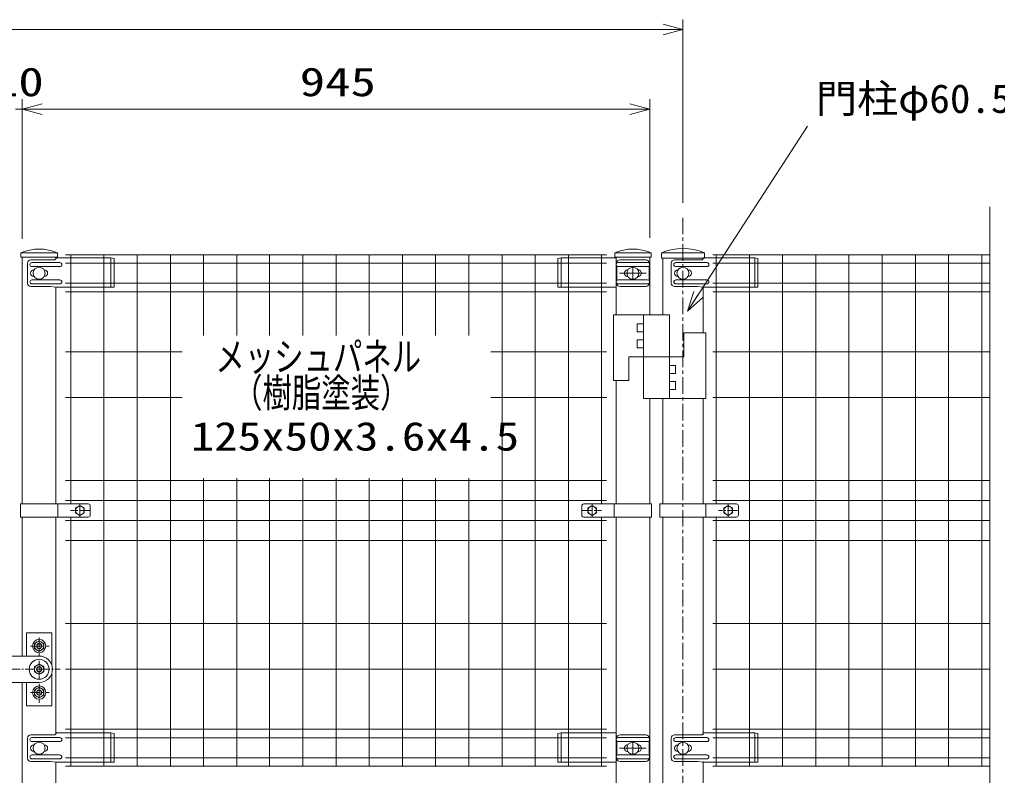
# Model space of a CAD drawing. Units: millimetres at full size; details may follow other scales. Extents: x -4455 to 4455, y -3150 to 3150.
# Drawn here: x 1543 to 3016, y 336 to 1474 of the extents above; entities that cross this region are included whole.
import ezdxf
from ezdxf.enums import TextEntityAlignment as Align

# ---------------------------------------------------------------- set-up
doc = ezdxf.new("R2010")
doc.units = ezdxf.units.MM
doc.header["$LTSCALE"] = 20
for name, pattern in [('USER1', [2, 1.25, -0.25, 0.25, -0.25]), ('USER2', [1.125, 0.75, -0.125, 0.125, -0.125]), ('USER3', [4, 2.5, -0.5, 0.5, -0.5])]:
    doc.linetypes.add(name, pattern=pattern)
for name, color, linetype, lineweight in [('0-0_1', 7, 'Continuous', 18), ('0-2_PANERU', 3, 'Continuous', 18), ('0-3_0', 7, 'Continuous', 18), ('0-4_CENTER', 1, 'USER3', 18), ('0-7_継手', 7, 'Continuous', 18), ('0-8_EXTCNT-L', 4, 'Continuous', 18), ('0-9_LAYER06', 3, 'Continuous', 18)]:
    doc.layers.add(name, color=color, linetype=linetype, lineweight=lineweight)
doc.styles.add('ＭＳ ゴシック', font='')
doc.styles.get('ＭＳ ゴシック').set_extended_font_data('MS Gothic')

# ---------------------------------------------------------------- blocks, each defined once
blk = doc.blocks.new('_Open30')
at = {"layer": '0-3_0', "color": 2}
blk.add_line((0, 0), (-20, 0), dxfattribs=at)
blk.add_lwpolyline([(-20, 5.36), (0, 0), (-20, -5.36)], dxfattribs=at)

msp = doc.modelspace()

# ---------------------------------------------------------------- linework, layer by layer
at = {"layer": '0-0_1'}
for p, q in [((1544.87, 1123), (1599.76, 1123)), ((1544.87, 1123), (1544.87, 1116.19)), ((1599.76, 1123), (1599.76, 1116.19)), ((2439.07, 1123), (2493.96, 1123)), ((2439.07, 1123), (2439.07, 1116.19)), ((2493.96, 1123), (2493.96, 1116.19)), ((2509.67, 1123), (2509.67, 1115)), ((2509.67, 1123), (2574.17, 1123)), ((2574.17, 1123), (2574.17, 1115)), ((1544.87, 1116.19), (1599.76, 1116.19)), ((1546.92, 1116.19), (1546.92, 745.02)), ((1597.72, 1116.19), (1597.72, 1113.95)), ((2439.07, 1116.19), (2493.96, 1116.19)), ((2441.12, 1116.19), (2441.12, 1029.5)), ((2491.92, 1116.19), (2491.92, 1029.5)), ((2509.67, 1115), (2574.17, 1115)), ((2511.67, 1115), (2511.67, 1029.5)), ((2572.17, 1115), (2572.17, 1113.95)), ((1597.72, 1070.99), (1597.72, 745.02)), ((2572.17, 1070.99), (2572.17, 1002.5)), ((2437.41, 1029.5), (2437.41, 930.5)), ((2521.41, 1029.5), (2437.41, 1029.5)), ((2482.41, 1029.5), (2482.41, 903.5)), ((2521.41, 1029.5), (2521.41, 903.5)), ((2472.91, 1016), (2472.91, 1004)), ((2482.41, 1016), (2472.91, 1016)), ((2482.41, 1004), (2472.91, 1004)), ((2543.41, 1002.5), (2543.41, 966.5)), ((2576.41, 1002.5), (2543.41, 1002.5)), ((2576.41, 1002.5), (2576.41, 903.5)), ((2472.91, 992), (2472.91, 980)), ((2482.41, 992), (2472.91, 992)), ((2482.41, 980), (2472.91, 980)), ((2543.41, 966.5), (2460.41, 966.5)), ((2460.41, 966.5), (2460.41, 930.5)), ((2521.41, 953), (2530.91, 953)), ((2530.91, 941), (2530.91, 953)), ((2460.41, 930.5), (2437.41, 930.5)), ((2441.12, 930.5), (2441.12, 745.02)), ((2521.41, 941), (2530.91, 941)), ((2521.41, 929), (2530.91, 929)), ((2530.91, 917), (2530.91, 929)), ((2521.41, 917), (2530.91, 917)), ((2576.41, 903.5), (2482.41, 903.5)), ((2491.92, 903.5), (2491.92, 745.02)), ((2511.67, 903.5), (2511.67, 745.02)), ((2572.17, 903.5), (2572.17, 745.02)), ((1546.92, 725.02), (1546.92, 516)), ((1597.72, 725.02), (1597.72, 398.99)), ((2441.12, 725.02), (2441.12, 319.16)), ((2491.92, 725.02), (2491.92, 311.5)), ((2511.67, 725.02), (2511.67, 311.5)), ((2572.17, 725.02), (2572.17, 397.17)), ((1546.92, 476), (1546.92, 311.5)), ((1597.72, 356.03), (1597.72, 319.16)), ((2572.17, 357.17), (2572.17, 316.6))]:
    msp.add_line(p, q, dxfattribs=at)
for centre, radius in [((1572.32, 1056.57), 71.88), ((2466.52, 1056.57), 71.88), ((2541.92, 1044.94), 84.46)]:
    msp.add_arc(centre, radius, 67.55112, 112.44889, dxfattribs=at)
at = {"layer": '0-2_PANERU', "color": 1}
msp.add_line((1546.92, 1143.71), (1546.92, 1353.92), dxfattribs=at)
at = {"layer": '0-2_PANERU', "color": 2}
for p, q in [((1546.92, 1338.92), (1536.92, 1338.92)), ((1576.92, 1338.92), (1606.92, 1338.92))]:
    msp.add_line(p, q, dxfattribs=at)
at = {"layer": '0-2_PANERU'}
for p, q in [((2426.65, 1120), (1612.18, 1120)), ((1619.99, 1120), (1619.99, 745.02)), ((1669.99, 1120), (1669.99, 350)), ((1719.99, 1120), (1719.99, 350)), ((1769.99, 1120), (1769.99, 350)), ((1819.99, 1120), (1819.99, 998.39)), ((1869.99, 1120), (1869.99, 998.39)), ((1919.41, 1120), (1919.41, 998.39)), ((1969.41, 1120), (1969.41, 998.39)), ((2019.41, 1120), (2019.41, 998.39)), ((2069.41, 1120), (2069.41, 998.39)), ((2119.41, 1120), (2119.41, 998.39)), ((2169.41, 1120), (2169.41, 998.39)), ((2219.41, 1120), (2219.41, 998.39)), ((2269.41, 1120), (2269.42, 350)), ((2319.42, 1120), (2319.42, 350)), ((2369.41, 1120), (2369.41, 350)), ((2419.41, 1120), (2419.41, 745.02)), ((3004.27, 1120), (2586.92, 1120)), ((2591.92, 1120), (2591.92, 745.02)), ((2641.92, 1120), (2641.92, 350)), ((2691.92, 1120), (2691.92, 350)), ((2741.92, 1120), (2741.92, 350)), ((2791.92, 1120), (2791.92, 350)), ((2841.92, 1120), (2841.92, 350)), ((2891.92, 1120), (2891.92, 350)), ((2941.92, 1120), (2941.92, 350)), ((2991.92, 1120), (2991.92, 350)), ((2426.65, 1107.25), (1612.18, 1107.25)), ((3004.27, 1107.25), (2586.92, 1107.25)), ((2426.65, 1077), (1612.18, 1077)), ((3004.27, 1077), (2586.92, 1077)), ((2426.65, 1064), (1612.18, 1064)), ((3004.27, 1064), (2586.92, 1064)), ((1787.74, 974), (1612.18, 974)), ((2426.65, 974), (2252.71, 974)), ((3004.27, 974), (2586.92, 974)), ((1787.74, 905), (1612.18, 905)), ((2426.65, 905), (2252.71, 905)), ((3004.27, 905), (2586.92, 905)), ((1819.99, 783.74), (1819.99, 350)), ((1869.99, 783.74), (1869.99, 350)), ((1919.41, 783.74), (1919.41, 350)), ((1969.41, 783.74), (1969.41, 350)), ((2019.41, 783.74), (2019.41, 350)), ((2069.41, 783.74), (2069.41, 350)), ((2119.41, 783.74), (2119.41, 350)), ((2169.41, 783.74), (2169.42, 350)), ((2219.42, 783.74), (2219.42, 350)), ((2426.65, 780), (1612.18, 780)), ((3004.27, 780), (2586.92, 780)), ((2426.65, 750), (1612.18, 750)), ((3004.27, 750), (2586.92, 750)), ((1619.99, 725.02), (1619.99, 350)), ((2419.41, 725.02), (2419.41, 350)), ((2591.92, 725.02), (2591.92, 350)), ((2426.65, 720), (1612.18, 720)), ((3004.27, 720), (2586.92, 720)), ((2426.65, 690), (1612.18, 690)), ((3004.27, 690), (2586.92, 690)), ((2426.65, 565), (1612.18, 565)), ((3004.27, 565), (2586.92, 565)), ((2426.65, 496), (1612.18, 496)), ((3004.27, 496), (2586.92, 496)), ((2426.65, 406), (1612.18, 406)), ((3004.27, 406), (2586.92, 406)), ((2426.65, 393), (1612.18, 393)), ((3004.27, 393), (2586.92, 393)), ((2426.65, 362.75), (1612.18, 362.75)), ((3004.27, 362.75), (2586.92, 362.75)), ((2426.65, 350), (1612.18, 350)), ((3004.27, 350), (2586.92, 350))]:
    msp.add_line(p, q, dxfattribs=at)
at = {"layer": '0-3_0'}
msp.add_line((2729.47, 1313.72), (2549.63, 1036.58), dxfattribs=at)
at = {"layer": '0-4_CENTER', "color": 2, "linetype": 'USER1'}
msp.add_line((2541.92, 1175.7), (2541.92, -1053.99), dxfattribs=at)
at = {"layer": '0-4_CENTER'}
for p, q in [((2446.52, 1092.13), (2486.52, 1092.13)), ((2466.52, 1082.2), (2466.52, 1102.05)), ((2466.52, 367.24), (2466.52, 387.09)), ((2446.52, 377.17), (2486.52, 377.17))]:
    msp.add_line(p, q, dxfattribs=at)
at = {"layer": '0-7_継手'}
for p, q in [((1554.8, 1107.13), (1554.8, 1077.13)), ((1559.8, 1112.13), (1594.89, 1112.13)), ((1561.54, 1108.13), (1603.54, 1108.13)), ((1598.08, 1115.47), (1680.31, 1115.47)), ((1680.31, 1115.47), (1685.31, 1114.35)), ((1680.31, 1115.47), (1680.31, 1070.94)), ((1685.31, 1114.35), (1685.31, 1070.94)), ((2358.52, 1115.47), (2353.52, 1114.35)), ((2353.52, 1114.35), (2353.52, 1070.94)), ((2440.75, 1115.47), (2358.52, 1115.47)), ((2358.52, 1115.47), (2358.52, 1070.94)), ((2524.4, 1107.13), (2524.4, 1077.13)), ((2529.4, 1112.13), (2569.34, 1112.13)), ((2531.14, 1108.13), (2577.99, 1108.13)), ((2572.53, 1115.47), (2649.92, 1115.47)), ((2649.92, 1115.47), (2654.92, 1114.35)), ((2649.92, 1115.47), (2649.92, 1070.94)), ((2654.92, 1114.35), (2654.92, 1070.94)), ((1561.54, 1102.13), (1603.54, 1102.13)), ((2531.14, 1102.13), (2577.99, 1102.13)), ((1561.54, 1082.13), (1603.54, 1082.13)), ((1561.54, 1076.13), (1603.54, 1076.13)), ((1564.51, 1087.1), (1564.8, 1087.1)), ((2531.14, 1082.13), (2577.99, 1082.13)), ((2531.14, 1076.13), (2577.99, 1076.13)), ((2534.11, 1087.1), (2534.4, 1087.1)), ((1559.8, 1072.13), (1589.22, 1072.13)), ((1589.22, 1072.13), (1598.08, 1070.94)), ((1685.31, 1070.94), (1598.08, 1070.94)), ((2353.52, 1070.94), (2441.12, 1070.94)), ((2529.4, 1072.13), (2563.67, 1072.13)), ((2563.67, 1072.13), (2572.53, 1070.94)), ((2654.92, 1070.94), (2572.53, 1070.94)), ((1544.17, 745.02), (1544.17, 725.02)), ((1646.32, 745.02), (1544.17, 745.02)), ((1600.46, 745.02), (1600.46, 725.02)), ((1627.32, 738.77), (1633.82, 742.52)), ((1627.32, 731.26), (1627.32, 738.77)), ((1633.82, 742.52), (1640.32, 738.77)), ((1640.32, 738.77), (1640.32, 731.26)), ((1649.32, 742.02), (1649.32, 728.02)), ((2389.52, 742.02), (2389.52, 728.02)), ((2392.52, 745.02), (2494.66, 745.02)), ((2405.02, 742.52), (2398.52, 738.77)), ((2398.52, 738.77), (2398.52, 731.26)), ((2411.52, 738.77), (2405.02, 742.52)), ((2411.52, 731.26), (2411.52, 738.77)), ((2438.37, 745.02), (2438.37, 725.02)), ((2494.66, 745.02), (2494.66, 725.02)), ((2507.27, 745.02), (2507.27, 725.02)), ((2622.42, 745.02), (2507.27, 745.02)), ((2576.56, 745.02), (2576.56, 725.02)), ((2603.42, 738.77), (2609.92, 742.52)), ((2603.42, 731.26), (2603.42, 738.77)), ((2609.92, 742.52), (2616.42, 738.77)), ((2616.42, 738.77), (2616.42, 731.26)), ((2625.42, 742.02), (2625.42, 728.02)), ((1646.32, 725.02), (1544.17, 725.02)), ((1633.82, 727.51), (1627.32, 731.26)), ((1640.32, 731.26), (1633.82, 727.51)), ((2392.52, 725.02), (2494.66, 725.02)), ((2398.52, 731.26), (2405.02, 727.51)), ((2405.02, 727.51), (2411.52, 731.26)), ((2622.42, 725.02), (2507.27, 725.02)), ((2609.92, 727.51), (2603.42, 731.26)), ((2616.42, 731.26), (2609.92, 727.51)), ((1598.08, 400.51), (1680.31, 400.51)), ((1680.31, 400.51), (1685.31, 399.4)), ((1680.31, 400.51), (1680.31, 355.98)), ((1685.31, 399.4), (1685.31, 355.98)), ((2358.52, 400.51), (2353.52, 399.4)), ((2353.52, 399.4), (2353.52, 355.98)), ((2440.75, 400.51), (2358.52, 400.51)), ((2358.52, 400.51), (2358.52, 355.98)), ((2572.53, 400.51), (2649.92, 400.51)), ((2649.92, 400.51), (2654.92, 399.4)), ((2649.92, 400.51), (2649.92, 355.98)), ((2654.92, 399.4), (2654.92, 355.98)), ((1554.8, 392.17), (1554.8, 362.17)), ((1559.8, 397.17), (1594.89, 397.17)), ((1561.54, 393.17), (1603.54, 393.17)), ((1561.54, 387.17), (1603.54, 387.17)), ((2524.4, 392.17), (2524.4, 362.17)), ((2529.4, 397.17), (2569.34, 397.17)), ((2531.14, 393.17), (2577.99, 393.17)), ((2531.14, 387.17), (2577.99, 387.17)), ((1564.51, 372.14), (1564.8, 372.14)), ((2534.11, 372.14), (2534.4, 372.14)), ((1559.8, 357.17), (1589.22, 357.17)), ((1561.54, 367.17), (1603.54, 367.17)), ((1561.54, 361.17), (1603.54, 361.17)), ((1589.22, 357.17), (1598.08, 355.98)), ((1685.31, 355.98), (1598.08, 355.98)), ((2353.52, 355.98), (2441.12, 355.98)), ((2529.4, 357.17), (2563.67, 357.17)), ((2531.14, 367.17), (2577.99, 367.17)), ((2531.14, 361.17), (2577.99, 361.17)), ((2563.67, 357.17), (2572.53, 355.98)), ((2654.92, 355.98), (2572.53, 355.98))]:
    msp.add_line(p, q, dxfattribs=at)
at = {"layer": '0-7_継手', "color": 4}
for p, q in [((2488.66, 1108.13), (2444.37, 1108.13)), ((2490.91, 1107.13), (2490.91, 1107.11)), ((2488.66, 1102.13), (2444.37, 1102.13)), ((2488.66, 1082.13), (2444.37, 1082.13)), ((2488.66, 1076.13), (2444.37, 1076.13)), ((2490.91, 1077.14), (2490.91, 1077.13)), ((2488.66, 393.17), (2444.37, 393.17)), ((2488.66, 387.17), (2444.37, 387.17)), ((2490.91, 392.17), (2490.91, 392.15)), ((2488.66, 367.17), (2444.37, 367.17)), ((2488.66, 361.17), (2444.37, 361.17)), ((2490.91, 362.18), (2490.91, 362.17))]:
    msp.add_line(p, q, dxfattribs=at)
at = {"layer": '0-7_継手', "color": 1}
for p, q in [((2485.91, 1112.13), (2447.12, 1112.13)), ((2442.12, 1103.14), (2442.12, 1081.11)), ((2490.91, 1103.14), (2490.91, 1081.11)), ((2485.91, 1072.13), (2447.12, 1072.13)), ((2442.12, 388.18), (2442.12, 366.15)), ((2485.91, 397.17), (2447.12, 397.17)), ((2490.91, 388.18), (2490.91, 366.15)), ((2485.91, 357.17), (2447.12, 357.17))]:
    msp.add_line(p, q, dxfattribs=at)
at = {"layer": '0-7_継手', "color": 2, "linetype": 'USER2'}
for p, q in [((1633.82, 744.4), (1633.82, 724.05)), ((2405.02, 744.4), (2405.02, 724.05)), ((2609.92, 744.4), (2609.92, 724.05)), ((1648.06, 735.02), (1619.58, 735.02)), ((2390.78, 735.02), (2419.26, 735.02)), ((2624.16, 735.02), (2595.68, 735.02))]:
    msp.add_line(p, q, dxfattribs=at)
at = {"layer": '0-7_継手'}
for centre, radius in [((1572.31, 1092.13), 9.04), ((2541.92, 1092.13), 9.04), ((1633.82, 735.02), 6.5), ((2405.02, 735.02), 6.5), ((2609.92, 735.02), 6.5), ((1572.31, 377.17), 9.04), ((2541.92, 377.17), 9.04)]:
    msp.add_circle(centre, radius, dxfattribs=at)
at = {"layer": '0-7_継手', "color": 1}
for centre in [(2466.52, 1092.13), (2466.52, 377.17)]:
    msp.add_circle(centre, 9.04, dxfattribs=at)
at = {"layer": '0-7_継手'}
for centre, radius, start, end in [((1559.8, 1107.13), 5, 90, 180), ((1561.54, 1105.13), 3, 90, 270), ((1594.73, 1115.47), 3.35, 272.74938, 0), ((1603.54, 1105.13), 3, 269.99999, 89.99999), ((2444.1, 1115.47), 3.35, 180, 206.97166), ((2529.4, 1107.13), 5, 90, 180), ((2531.14, 1105.13), 3, 90, 270), ((2569.18, 1115.47), 3.35, 272.74938, 0), ((2577.99, 1105.13), 3, 269.99999, 89.99999), ((1564.51, 1092.13), 5.02, 90, 270), ((1580.12, 1092.13), 5.02, 269.99995, 89.99995), ((2534.11, 1092.13), 5.02, 90, 270), ((2549.72, 1092.13), 5.02, 269.99995, 89.99995), ((1559.8, 1077.13), 5, 180, 270), ((1561.54, 1079.13), 3, 90, 270), ((1603.54, 1079.13), 3, 270.00001, 90.00001), ((2529.4, 1077.13), 5, 180, 270), ((2531.14, 1079.13), 3, 90, 270), ((2577.99, 1079.13), 3, 270.00001, 90.00001), ((1646.32, 742.02), 3, 0, 90), ((2392.52, 742.02), 3, 90, 180), ((2622.42, 742.02), 3, 0, 90), ((1646.32, 728.02), 3, 270, 0), ((2392.52, 728.02), 3, 180, 270), ((2622.42, 728.02), 3, 270, 0), ((1594.73, 400.51), 3.35, 272.74938, 0), ((2444.1, 400.51), 3.35, 180, 206.97166), ((2569.18, 400.51), 3.35, 272.74938, 0), ((1559.8, 392.17), 5, 90, 180), ((1561.54, 390.17), 3, 90, 270), ((1603.54, 390.17), 3, 269.99999, 89.99999), ((2529.4, 392.17), 5, 90, 180), ((2531.14, 390.17), 3, 90, 270), ((2577.99, 390.17), 3, 269.99999, 89.99999), ((1564.51, 377.17), 5.02, 90, 270), ((1580.12, 377.17), 5.02, 269.99995, 89.99995), ((2534.11, 377.17), 5.02, 90, 270), ((2549.72, 377.17), 5.02, 269.99995, 89.99995), ((1559.8, 362.17), 5, 180, 270), ((1561.54, 364.17), 3, 90, 270), ((1603.54, 364.17), 3, 270.00001, 90.00001), ((2529.4, 362.17), 5, 180, 270), ((2531.14, 364.17), 3, 90, 270), ((2577.99, 364.17), 3, 270.00001, 90.00001)]:
    msp.add_arc(centre, radius, start, end, dxfattribs=at)
at = {"layer": '0-7_継手', "color": 4}
for centre, start, end in [((2444.37, 1105.13), 90, 270), ((2488.66, 1105.13), 270, 90), ((2444.37, 1079.13), 90, 270), ((2488.66, 1079.13), 270, 90), ((2444.37, 390.17), 90, 270), ((2488.66, 390.17), 270, 90), ((2444.37, 364.17), 90, 270), ((2488.66, 364.17), 270, 90)]:
    msp.add_arc(centre, 3, start, end, dxfattribs=at)
at = {"layer": '0-7_継手', "color": 1}
for centre, radius, start, end in [((2447.12, 1107.13), 5, 90, 180), ((2485.91, 1107.13), 5, 0, 90), ((2458.71, 1092.13), 5.02, 86.81144, 273.18865), ((2474.32, 1092.13), 5.02, 266.81129, 93.18871), ((2447.12, 1077.13), 5, 180, 270), ((2485.91, 1077.13), 5, 270, 0), ((2447.12, 392.17), 5, 90, 180), ((2485.91, 392.17), 5, 0, 90), ((2458.71, 377.17), 5.02, 86.81144, 273.18865), ((2474.32, 377.17), 5.02, 266.81129, 93.18871), ((2447.12, 362.17), 5, 180, 270), ((2485.91, 362.17), 5, 270, 0)]:
    msp.add_arc(centre, radius, start, end, dxfattribs=at)
at = {"layer": '0-8_EXTCNT-L', "color": 1}
for p, q in [((2541.92, 1198.2), (2541.92, 1473.92)), ((1546.91, 1145.5), (1546.91, 1353.92)), ((2491.92, 1145.5), (2491.92, 1353.92))]:
    msp.add_line(p, q, dxfattribs=at)
at = {"layer": '0-8_EXTCNT-L', "color": 2}
for p, q in [((541.92, 1458.92), (2541.92, 1458.92)), ((1546.91, 1338.92), (2491.92, 1338.92))]:
    msp.add_line(p, q, dxfattribs=at)
at = {"layer": '0-8_EXTCNT-L'}
msp.add_line((3004.27, 1192.28), (3004.27, 298.52), dxfattribs=at)
at = {"layer": '0-9_LAYER06'}
for p, q in [((1553.31, 551), (1553.31, 516)), ((1591.31, 551), (1553.31, 551)), ((1591.31, 502.25), (1591.31, 551)), ((1565.32, 526.96), (1565.31, 535.04)), ((1572.32, 539.08), (1565.32, 535.04)), ((1572.32, 539.08), (1579.32, 535.04)), ((1579.32, 526.96), (1579.32, 535.04)), ((1518.51, 516), (1572.32, 516)), ((1572.32, 522.92), (1565.32, 526.96)), ((1572.32, 522.92), (1579.32, 526.96)), ((1572.32, 504.08), (1565.31, 500.04)), ((1572.32, 504.08), (1579.32, 500.04)), ((1565.31, 491.96), (1565.31, 500.04)), ((1572.32, 487.92), (1565.31, 491.96)), ((1572.32, 487.92), (1579.32, 491.96)), ((1579.31, 491.96), (1579.31, 500.04)), ((1591.31, 489.76), (1591.31, 441)), ((1530.52, 476), (1572.31, 476)), ((1553.31, 441), (1553.31, 476)), ((1572.32, 469.08), (1565.31, 465.04)), ((1565.31, 456.96), (1565.31, 465.04)), ((1572.32, 452.92), (1565.31, 456.96)), ((1572.32, 469.08), (1579.32, 465.04)), ((1572.32, 452.92), (1579.32, 456.96)), ((1579.31, 456.96), (1579.31, 465.04)), ((1553.31, 441), (1591.31, 441))]:
    msp.add_line(p, q, dxfattribs=at)
at = {"layer": '0-9_LAYER06', "color": 1, "linetype": 'USER2'}
for p, q in [((1559.34, 531), (1587.59, 531)), ((1572.32, 543.97), (1572.32, 515.73)), ((1572.31, 508.97), (1572.31, 480.72)), ((1483.57, 496), (1604.15, 496)), ((1572.31, 473.97), (1572.31, 445.72)), ((1559.34, 461), (1587.59, 461))]:
    msp.add_line(p, q, dxfattribs=at)
at = {"layer": '0-9_LAYER06'}
for centre, radius in [((1572.32, 531), 10), ((1572.32, 531), 4), ((1572.31, 496), 15), ((1572.31, 496), 4), ((1572.31, 461), 10), ((1572.31, 461), 4)]:
    msp.add_circle(centre, radius, dxfattribs=at)
at = {"layer": '0-9_LAYER06', "color": 1}
for centre, radius in [((1572.32, 531), 7), ((1572.32, 531), 3.5), ((1572.31, 496), 7), ((1572.31, 496), 3.5), ((1572.31, 461), 7), ((1572.31, 461), 3.5)]:
    msp.add_circle(centre, radius, dxfattribs=at)
at = {"layer": '0-9_LAYER06'}
msp.add_arc((1572.31, 496), 20, 270, 89.99983, dxfattribs=at)

# ---------------------------------------------------------------- block references
at = {"layer": '0-2_PANERU', "xscale": 1.5, "yscale": 1.5, "rotation": 180}
msp.add_blockref('_Open30', (1546.92, 1338.92), dxfattribs=at)
at = {"layer": '0-3_0', "xscale": 1.5, "yscale": 1.5, "rotation": 237.02003}
msp.add_blockref('_Open30', (2548.54, 1034.91), dxfattribs=at)
at = {"layer": '0-8_EXTCNT-L', "xscale": 1.5, "yscale": 1.5}
for p in [(2541.92, 1458.92), (2491.92, 1338.92)]:
    msp.add_blockref('_Open30', p, dxfattribs=at)
at = {"layer": '0-8_EXTCNT-L', "xscale": 1.5, "yscale": 1.5, "rotation": 180}
msp.add_blockref('_Open30', (1546.91, 1338.92), dxfattribs=at)

# ---------------------------------------------------------------- texts
at = {"layer": '0-2_PANERU', "style": 'ＭＳ ゴシック', "width": 1.3}
msp.add_text('10', height=43.26, dxfattribs=at).set_placement((1502.75, 1345.59), align=Align.BOTTOM_LEFT)
at = {"layer": '0-3_0', "color": 3, "style": 'ＭＳ ゴシック'}
for s, width, p in [('門柱φ60.5x4.0', 1.05, (2742.18, 1320.4)), ('メッシュパネル', 0.75, (1837.8, 931.82)), ('（樹脂塗装）', 0.75, (1864.48, 877.53)), ('125x50x3.6x4.5', 1.2, (1800.77, 812.16))]:
    msp.add_text(s, height=43.26, dxfattribs=dict(at, width=width)).set_placement(p, align=Align.BOTTOM_LEFT)
at = {"layer": '0-8_EXTCNT-L', "color": 3, "style": 'ＭＳ ゴシック', "width": 1.3}
msp.add_text('945', height=43.26, dxfattribs=at).set_placement((1964.77, 1345.59), align=Align.BOTTOM_LEFT)

doc.saveas('drawing.dxf')
